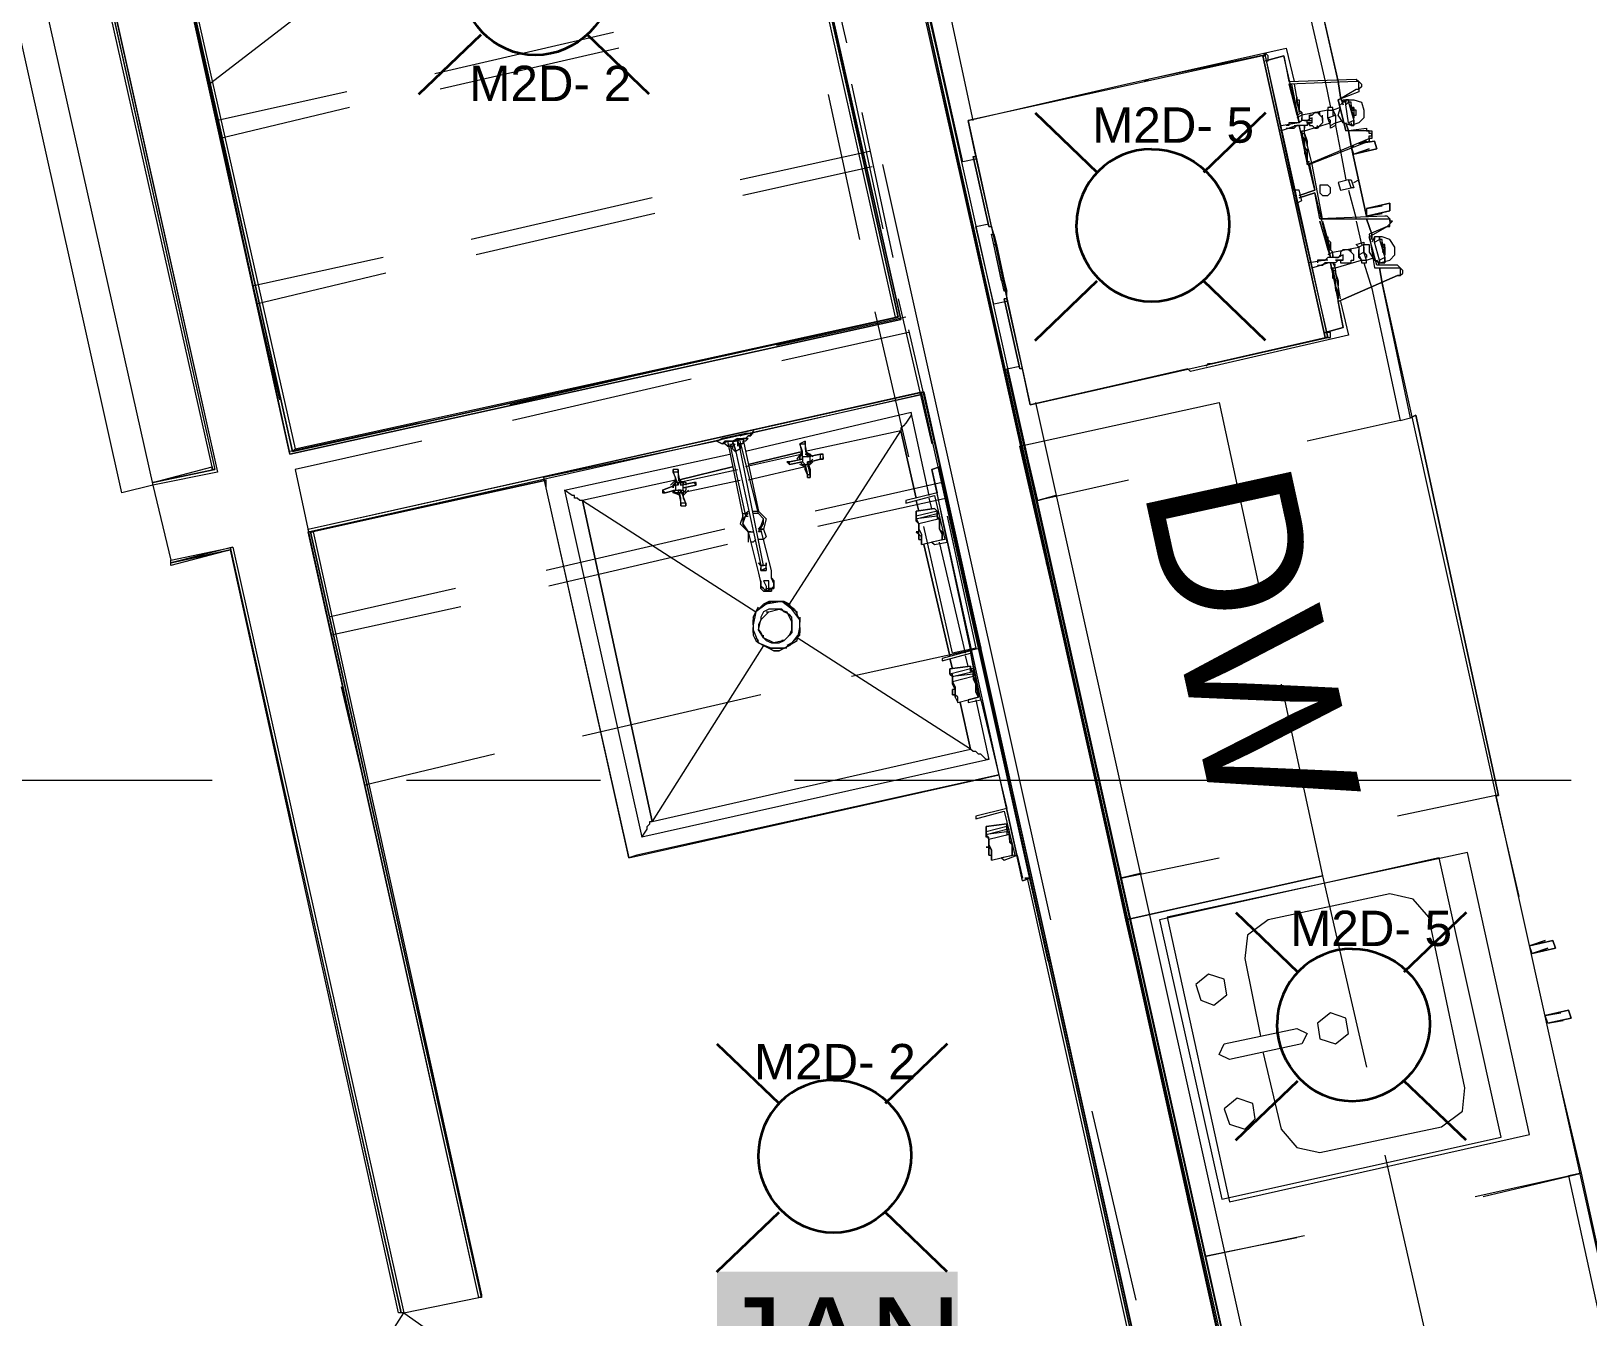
# Model space of a CAD drawing. Header units: millimetres. Extents: x 0.9 to 36.3, y 0.7 to 23.3.
# Drawn here: x 25.939 to 26.941, y 12.094 to 12.922 of the extents above; entities that cross this region are included whole.
import ezdxf

# ---------------------------------------------------------------- set-up
doc = ezdxf.new("R2010")
doc.units = ezdxf.units.MM
doc.layers.add('PDF_Geometry', color=7, linetype='Continuous', true_color=0x777777)
doc.layers.add('PDF_Solid Fills', color=7, linetype='Continuous', true_color=0xffffff)
doc.layers.add('PDF_Text', color=7, linetype='Continuous')
doc.styles.add('PDF Arial', font='arial.ttf')

msp = doc.modelspace()

# ---------------------------------------------------------------- linework, layer by layer
at = {"layer": 'PDF_Geometry', "lineweight": 18}
for points in [[(25.174, 13.4061), (25.1823, 13.3745), (25.469, 13.4378), (25.8606, 13.5244), (26.0589, 12.6378), (26.0173, 12.6295), (26.0289, 12.5812), (26.0689, 12.5895), (26.1789, 12.0962), (26.2273, 12.1062), (26.1173, 12.6012), (26.5139, 12.6895), (26.7322, 11.7045), (26.7856, 11.7162), (26.5606, 12.7245), (26.4023, 13.4345), (26.7639, 13.5145), (26.7489, 13.5844), (26.3873, 13.5028), (26.2039, 14.3344)], [(26.3823, 13.2545), (26.4989, 12.7361), (26.1056, 12.6495), (25.8989, 13.5844), (25.8506, 13.5728), (25.4823, 13.4911), (25.3373, 14.1411), (25.704, 14.2228), (25.684, 14.3128), (25.264, 14.2194), (25.284, 14.1294), (25.289, 14.1311), (25.434, 13.4811), (25.1706, 13.4228), (25.1723, 13.4178)]]:
    msp.add_lwpolyline(points, dxfattribs=at)
at = {"layer": 'PDF_Geometry', "lineweight": 9}
for points in [[(26.5473, 12.8395), (26.5389, 12.8378), (26.4056, 13.4328), (26.7656, 13.5128), (26.7639, 13.5128), (26.7639, 13.5145), (26.4039, 13.4345)], [(25.8973, 13.3611), (25.9223, 13.2528), (25.9423, 13.1611), (26.0589, 12.6378), (26.0173, 12.6295), (26.0173, 12.6312), (26.0556, 12.6412), (26.0556, 12.6395), (26.0573, 12.6395), (26.0173, 12.6312)], [(26.0323, 12.9845), (26.1056, 12.6495), (26.4989, 12.7361), (26.3823, 13.2545), (26.4973, 12.7378), (26.4956, 12.7378), (26.3806, 13.2528)], [(26.0339, 12.9861), (26.1089, 12.6528), (26.1073, 12.6512), (26.0323, 12.9861), (26.1073, 12.6512), (26.1089, 12.6528), (26.4956, 12.7378), (26.4973, 12.7378), (26.3823, 13.2545)], [(25.9406, 13.1611), (26.0573, 12.6395), (26.0556, 12.6395), (26.0556, 12.6412), (25.9406, 13.1528)], [(25.9423, 13.1528), (26.0573, 12.6395)], [(26.4089, 13.1595), (26.2706, 13.0528), (26.2689, 12.9745), (26.1939, 13.0728), (26.1923, 12.9945), (26.0539, 12.8878), (26.0673, 12.8245)], [(26.4423, 13.0078), (26.4639, 12.9145)], [(26.5456, 12.8645), (26.5306, 12.9345), (26.7589, 12.9845), (26.7806, 12.8895), (26.7822, 12.8795), (26.7839, 12.8745), (26.7822, 12.8795), (26.7806, 12.8895), (26.7606, 12.9778), (26.7522, 12.9761)], [(26.6939, 12.9628), (26.7522, 12.9761), (26.7722, 12.8895), (26.7756, 12.8728)], [(26.7789, 11.7395), (26.5156, 12.9311), (26.7806, 11.7412)], [(26.5156, 12.9311), (26.7789, 11.7429), (26.7789, 11.7412)], [(26.5389, 12.8378), (26.5173, 12.9311), (26.7822, 11.7429), (26.5673, 12.7045)], [(26.3139, 12.9211), (26.1989, 12.8945)], [(26.3173, 12.9111), (26.2023, 12.8845)], [(26.5589, 12.7911), (26.5573, 12.7961), (26.5473, 12.8411), (26.5423, 12.8645), (26.6439, 12.8878), (26.7472, 12.9111), (26.7522, 12.8895)], [(26.7339, 12.9028), (26.7356, 12.9028), (26.7356, 12.9045), (26.7356, 12.9061), (26.7339, 12.9078), (26.7322, 12.9061), (26.7306, 12.9061), (26.6589, 12.8911), (26.6556, 12.8895)], [(26.7339, 12.9061), (26.7322, 12.9061)], [(26.7522, 12.8195), (26.7339, 12.9061), (26.7339, 12.9078)], [(26.7506, 12.8878), (26.7556, 12.8628), (26.7456, 12.9061), (26.7339, 12.9028), (26.7456, 12.9061), (26.7489, 12.8895), (26.7922, 12.8911), (26.7939, 12.8895), (26.7956, 12.8878), (26.7956, 12.8861), (26.7939, 12.8845), (26.7939, 12.8828), (26.7806, 12.8778), (26.7856, 12.8578), (26.7989, 12.8595), (26.7989, 12.8578), (26.8006, 12.8578), (26.8022, 12.8578), (26.8022, 12.8561), (26.8022, 12.8545), (26.8022, 12.8528), (26.8006, 12.8528), (26.8006, 12.8511), (26.7622, 12.8361), (26.7656, 12.8195), (26.7556, 12.8161), (26.7656, 12.8195), (26.7556, 12.8611), (26.7606, 12.8361), (26.7606, 12.8378), (26.7606, 12.8361), (26.8006, 12.8528), (26.8006, 12.8545), (26.8022, 12.8545), (26.8022, 12.8561), (26.8006, 12.8561), (26.8006, 12.8578), (26.7989, 12.8578), (26.7856, 12.8578), (26.7806, 12.8778), (26.7922, 12.8845), (26.7939, 12.8845), (26.7939, 12.8861), (26.7939, 12.8878), (26.7939, 12.8895), (26.7922, 12.8895), (26.7489, 12.8878), (26.7539, 12.8678), (26.7572, 12.8695), (26.7572, 12.8678), (26.7539, 12.8661)], [(26.7339, 12.9028), (26.7339, 12.9028)], [(26.1423, 12.8828), (26.0589, 12.8645)], [(26.4673, 12.8878), (26.4873, 12.7945)], [(26.5556, 12.7961), (26.5456, 12.8411), (26.5473, 12.8411), (26.5423, 12.8645), (26.6439, 12.8878)], [(26.6439, 12.8878), (26.6439, 12.8878)], [(26.7522, 12.8878), (26.7556, 12.8695), (26.7556, 12.8711), (26.7539, 12.8761), (26.7539, 12.8778), (26.7539, 12.8795), (26.7539, 12.8778), (26.7556, 12.8778), (26.7556, 12.8761), (26.7556, 12.8711), (26.7572, 12.8695), (26.7572, 12.8678)], [(26.1439, 12.8728), (26.0606, 12.8528)], [(26.4523, 12.8811), (26.4723, 12.7878)], [(26.7539, 12.8795), (26.7539, 12.8795)], [(26.7539, 12.8795), (26.7539, 12.8795)], [(26.7772, 12.8711), (26.7772, 12.8728), (26.7739, 12.8728), (26.7739, 12.8711), (26.7572, 12.8678), (26.7572, 12.8645), (26.7572, 12.8661)], [(26.7822, 12.8745), (26.7856, 12.8778), (26.7906, 12.8778), (26.7956, 12.8761), (26.7972, 12.8711), (26.7972, 12.8661), (26.7939, 12.8628), (26.7889, 12.8611), (26.7839, 12.8628), (26.7806, 12.8678), (26.7822, 12.8728), (26.7772, 12.8711), (26.7772, 12.8695), (26.7772, 12.8678), (26.7789, 12.8678), (26.7789, 12.8661), (26.7789, 12.8645)], [(26.7889, 12.8628), (26.7889, 12.8611), (26.7872, 12.8628), (26.7856, 12.8745), (26.7856, 12.8761), (26.7839, 12.8761), (26.7839, 12.8778), (26.7856, 12.8778), (26.7856, 12.8761)], [(26.7872, 12.8778), (26.7856, 12.8778)], [(26.7856, 12.8745), (26.7872, 12.8761)], [(26.7906, 12.8728), (26.7889, 12.8711), (26.7906, 12.8711), (26.7906, 12.8728), (26.7889, 12.8728), (26.7889, 12.8745), (26.7889, 12.8761), (26.7872, 12.8761), (26.7872, 12.8778), (26.7872, 12.8761), (26.7906, 12.8645), (26.7906, 12.8628), (26.7906, 12.8611), (26.7906, 12.8628), (26.7906, 12.8645), (26.7906, 12.8661), (26.7906, 12.8678), (26.7906, 12.8695)], [(26.7906, 12.8678), (26.7922, 12.8678), (26.7922, 12.8695), (26.7922, 12.8711), (26.7906, 12.8711), (26.7906, 12.8728), (26.7889, 12.8728)], [(26.4739, 12.8695), (26.4939, 12.7761)], [(26.7472, 12.8595), (26.7489, 12.8595), (26.7506, 12.8595), (26.7522, 12.8595), (26.7506, 12.8595), (26.7522, 12.8595), (26.7539, 12.8611), (26.7439, 12.8578), (26.7439, 12.8611), (26.7539, 12.8628)], [(26.7506, 12.8628), (26.7489, 12.8628), (26.7489, 12.8611), (26.7472, 12.8611)], [(26.7639, 12.8628), (26.7639, 12.8661), (26.7606, 12.8645), (26.7589, 12.8645), (26.7572, 12.8645), (26.7556, 12.8628), (26.7539, 12.8628), (26.7522, 12.8628), (26.7539, 12.8628), (26.7522, 12.8628), (26.7506, 12.8628), (26.7522, 12.8628)], [(26.7606, 12.8611), (26.7622, 12.8628), (26.7639, 12.8628), (26.7622, 12.8628), (26.7606, 12.8628), (26.7606, 12.8611), (26.7589, 12.8611), (26.7572, 12.8611), (26.7556, 12.8611), (26.7539, 12.8611)], [(26.7556, 12.8711), (26.7556, 12.8711)], [(26.7572, 12.8578), (26.7589, 12.8578), (26.7756, 12.8628), (26.7756, 12.8645), (26.7739, 12.8661), (26.7739, 12.8678), (26.7739, 12.8695)], [(26.7606, 12.8628), (26.7606, 12.8645), (26.7589, 12.8645), (26.7622, 12.8645), (26.7639, 12.8645)], [(26.7606, 12.8628), (26.7606, 12.8628)], [(26.7622, 12.8645), (26.7622, 12.8661), (26.7622, 12.8678), (26.7639, 12.8678), (26.7656, 12.8695), (26.7672, 12.8695), (26.7689, 12.8678), (26.7706, 12.8661), (26.7706, 12.8645), (26.7706, 12.8628), (26.7689, 12.8611), (26.7672, 12.8595), (26.7672, 12.8611)], [(26.7689, 12.8678), (26.7689, 12.8695), (26.7672, 12.8695), (26.7656, 12.8695), (26.7639, 12.8678), (26.7622, 12.8678), (26.7622, 12.8661)], [(26.7622, 12.8628), (26.7622, 12.8611), (26.7639, 12.8611), (26.7656, 12.8595), (26.7672, 12.8595)], [(26.7706, 12.8645), (26.7706, 12.8661), (26.7706, 12.8678)], [(26.7739, 12.8661), (26.7789, 12.8678)], [(26.7756, 12.8611), (26.7789, 12.8628), (26.7839, 12.8645)], [(26.7989, 12.8078), (26.8089, 12.8095), (26.7989, 12.8078), (26.8139, 12.8111), (26.8139, 12.8061), (26.7989, 12.8028), (26.8089, 12.8045), (26.7989, 12.8028), (26.8139, 12.8061), (26.8139, 12.8111), (26.7989, 12.8078), (26.7989, 12.8028), (26.7889, 12.8478), (26.7872, 12.8578), (26.7856, 12.8628), (26.7872, 12.8578), (26.7889, 12.8478), (26.7989, 12.8028)], [(26.7906, 12.8645), (26.7872, 12.8628)], [(26.7889, 12.8711), (26.7906, 12.8711)], [(26.7906, 12.8678), (26.7906, 12.8678)], [(26.7439, 12.8578), (26.7439, 12.8611)], [(26.7522, 12.8595), (26.7539, 12.8611), (26.7522, 12.8595)], [(26.7522, 12.8611), (26.7539, 12.8611), (26.7556, 12.8611)], [(26.7606, 12.8395), (26.7606, 12.8411), (26.7606, 12.8428), (26.7606, 12.8445), (26.7589, 12.8478), (26.7589, 12.8495), (26.7589, 12.8511), (26.7589, 12.8528), (26.7572, 12.8545), (26.7572, 12.8561), (26.7589, 12.8561), (26.7589, 12.8578), (26.7589, 12.8611), (26.7589, 12.8595)], [(26.7606, 12.8461), (26.7606, 12.8378), (26.7606, 12.8395), (26.7606, 12.8411), (26.7606, 12.8428), (26.7606, 12.8445), (26.7589, 12.8478), (26.7589, 12.8495), (26.7589, 12.8511), (26.7589, 12.8528), (26.7572, 12.8545), (26.7572, 12.8561), (26.7589, 12.8495)], [(26.7706, 12.8011), (26.7639, 12.8361), (26.7589, 12.8561)], [(26.7639, 12.8611), (26.7639, 12.8611)], [(26.7789, 12.8611), (26.7822, 12.8445), (26.7856, 12.8261)], [(26.7889, 12.8611), (26.7906, 12.8611)], [(26.4789, 12.8445), (26.3956, 12.8261)], [(26.7589, 12.8478), (26.7589, 12.8461)], [(26.7589, 12.8445), (26.7589, 12.8428)], [(26.7606, 12.8478), (26.7606, 12.8478)], [(26.7606, 12.8478), (26.7606, 12.8478)], [(26.7906, 12.8428), (26.8006, 12.8461), (26.7906, 12.8428), (26.8056, 12.8461), (26.8039, 12.8511), (26.7939, 12.8495), (26.8039, 12.8511), (26.8056, 12.8461), (26.7906, 12.8428), (26.7889, 12.8478), (26.7906, 12.8478), (26.7889, 12.8478), (26.7906, 12.8478), (26.7889, 12.8478)], [(26.4806, 12.8345), (26.3973, 12.8161)], [(26.5956, 12.3495), (26.4873, 12.8361)], [(26.5456, 12.8411), (26.5556, 12.7961), (26.5573, 12.7961), (26.5673, 12.7495)], [(26.7606, 12.8378), (26.7606, 12.8378)], [(26.7872, 12.8261), (26.7889, 12.8261), (26.7906, 12.8211), (26.7889, 12.8211)], [(26.7906, 12.8245), (26.7939, 12.8261)], [(26.3389, 12.8145), (26.2223, 12.7878)], [(26.7689, 12.8011), (26.7656, 12.8178), (26.7556, 12.8145), (26.7656, 12.8178), (26.7756, 12.7761), (26.7689, 12.7995), (26.7739, 12.7811), (26.7756, 12.7811), (26.7772, 12.7795), (26.7739, 12.7778)], [(26.7872, 12.8195), (26.7922, 12.8011)], [(26.3406, 12.8045), (26.2256, 12.7778)], [(26.7539, 12.8111), (26.7739, 12.7245), (26.7722, 12.7245)], [(26.5673, 12.7478), (26.5589, 12.7461), (26.5473, 12.7961), (26.5556, 12.7978)], [(26.5589, 12.7461), (26.5473, 12.7961)], [(26.7706, 12.7995), (26.7756, 12.7811), (26.7739, 12.7861), (26.7739, 12.7878), (26.7739, 12.7895), (26.7739, 12.7878), (26.7756, 12.7861), (26.7756, 12.7811), (26.7772, 12.7795)], [(26.7922, 12.7995), (26.7956, 12.7845)], [(26.5656, 12.7545), (26.5573, 12.7911)], [(26.5656, 12.7611), (26.5639, 12.7611), (26.5589, 12.7845), (26.5606, 12.7845)], [(26.7739, 12.7895), (26.7739, 12.7895)], [(26.7739, 12.7895), (26.7739, 12.7895)], [(26.7772, 12.7778), (26.7772, 12.7761), (26.7772, 12.7795), (26.7939, 12.7828), (26.7939, 12.7778), (26.7956, 12.7745), (26.7956, 12.7728), (26.7989, 12.7728), (26.7989, 12.7745), (26.7972, 12.7795), (26.7972, 12.7845), (26.8006, 12.7845), (26.8006, 12.7795), (26.8039, 12.7745), (26.8072, 12.7728), (26.8139, 12.7745), (26.8172, 12.7778), (26.8172, 12.7828), (26.8139, 12.7878), (26.8089, 12.7895), (26.8039, 12.7895), (26.8022, 12.7861)], [(26.7972, 12.7828), (26.7972, 12.7811), (26.7972, 12.7795), (26.7989, 12.7778), (26.7989, 12.7761)], [(26.8072, 12.7895), (26.8039, 12.7895)], [(26.8106, 12.7761), (26.8072, 12.7745), (26.8039, 12.7861), (26.8039, 12.7878), (26.8039, 12.7895), (26.8039, 12.7878)], [(26.8039, 12.7861), (26.8072, 12.7878)], [(26.8089, 12.7828), (26.8106, 12.7845), (26.8089, 12.7845), (26.8089, 12.7861), (26.8089, 12.7878), (26.8072, 12.7878), (26.8072, 12.7895), (26.8072, 12.7878), (26.8106, 12.7761), (26.8106, 12.7745), (26.8106, 12.7728), (26.8106, 12.7745), (26.8106, 12.7761), (26.8106, 12.7778), (26.8106, 12.7795), (26.8089, 12.7795)], [(26.8089, 12.7845), (26.8089, 12.7845)], [(26.8106, 12.7795), (26.8106, 12.7811), (26.8106, 12.7828), (26.8106, 12.7845), (26.8089, 12.7845)], [(26.8089, 12.7828), (26.8089, 12.7828)], [(26.0773, 12.7778), (26.0989, 12.6845)], [(26.1656, 12.7761), (26.0823, 12.7578)], [(26.7972, 12.7728), (26.8022, 12.7561), (26.8206, 12.6712), (26.7606, 12.6578)], [(26.7839, 12.7745), (26.7839, 12.7778), (26.7806, 12.7761), (26.7789, 12.7761), (26.7772, 12.7761), (26.7739, 12.7761), (26.7722, 12.7745), (26.7622, 12.7728)], [(26.7639, 12.7695), (26.7739, 12.7728), (26.7722, 12.7728), (26.7739, 12.7728), (26.7722, 12.7728), (26.7706, 12.7711), (26.7722, 12.7728)], [(26.7739, 12.7745), (26.7722, 12.7745), (26.7706, 12.7745), (26.7722, 12.7745), (26.7706, 12.7745), (26.7689, 12.7745), (26.7672, 12.7745), (26.7672, 12.7728)], [(26.7789, 12.7745), (26.7822, 12.7745), (26.7839, 12.7745), (26.7806, 12.7745), (26.7789, 12.7728), (26.7772, 12.7728), (26.7756, 12.7728), (26.7739, 12.7728)], [(26.7756, 12.7695), (26.7789, 12.7695), (26.7956, 12.7745), (26.7939, 12.7761), (26.7939, 12.7778), (26.7939, 12.7795), (26.7939, 12.7811)], [(26.7756, 12.7811), (26.7756, 12.7811)], [(26.7806, 12.7495), (26.7806, 12.7511), (26.7806, 12.7528), (26.7806, 12.7545), (26.7789, 12.7578), (26.7789, 12.7595), (26.7789, 12.7611), (26.7772, 12.7628), (26.7772, 12.7661), (26.7772, 12.7678), (26.7789, 12.7678), (26.7789, 12.7695), (26.7772, 12.7728), (26.7789, 12.7711)], [(26.7906, 12.7761), (26.7906, 12.7778), (26.7889, 12.7795), (26.7872, 12.7811), (26.7856, 12.7811), (26.7839, 12.7811), (26.7822, 12.7795), (26.7822, 12.7778), (26.7806, 12.7761), (26.7789, 12.7761)], [(26.7806, 12.7761), (26.7789, 12.7761), (26.7806, 12.7761)], [(26.7806, 12.7745), (26.7789, 12.7745), (26.7806, 12.7745)], [(26.7822, 12.7745), (26.7822, 12.7728), (26.7839, 12.7728), (26.7856, 12.7728), (26.7872, 12.7728), (26.7889, 12.7728), (26.7889, 12.7745), (26.7906, 12.7745), (26.7906, 12.7761), (26.7906, 12.7778), (26.7889, 12.7795), (26.7889, 12.7811), (26.7872, 12.7811), (26.7856, 12.7811), (26.7839, 12.7811), (26.7822, 12.7795), (26.7822, 12.7778), (26.7806, 12.7761)], [(26.7822, 12.7728), (26.7839, 12.7728)], [(26.7872, 12.7728), (26.7872, 12.7728)], [(26.7939, 12.7778), (26.7972, 12.7795)], [(26.7956, 12.7745), (26.7989, 12.7745), (26.8039, 12.7761)], [(26.8072, 12.7745), (26.8072, 12.7728), (26.8072, 12.7745)], [(26.8072, 12.7728), (26.8106, 12.7728)], [(26.8106, 12.7811), (26.8089, 12.7811)], [(26.1673, 12.7661), (26.0839, 12.7461)], [(26.7672, 12.7711), (26.7689, 12.7711), (26.7706, 12.7711)], [(26.7789, 12.7595), (26.7789, 12.7578), (26.7806, 12.7511), (26.7806, 12.7528), (26.7806, 12.7545), (26.7789, 12.7578), (26.7789, 12.7595), (26.7789, 12.7611), (26.7772, 12.7628), (26.7772, 12.7661), (26.7772, 12.7678), (26.7789, 12.7611)], [(26.7822, 12.7495), (26.7789, 12.7678)], [(26.7789, 12.7661), (26.7789, 12.7661)], [(26.8206, 12.6712), (26.8272, 12.6728), (26.8089, 12.7595), (26.8072, 12.7695), (26.8089, 12.7595), (27.0222, 11.7979)], [(26.5673, 12.7511), (26.5673, 12.7545)], [(26.7789, 12.7561), (26.7789, 12.7545)], [(26.7806, 12.7578), (26.7806, 12.7578)], [(26.7806, 12.7578), (26.7806, 12.7578)], [(26.4973, 12.7495), (26.5189, 12.6562)], [(26.6839, 12.7045), (26.5823, 12.6812), (26.5773, 12.7045), (26.5673, 12.7495), (26.5656, 12.7495), (26.5756, 12.7045), (26.5656, 12.7495)], [(26.7822, 12.7478), (26.7872, 12.7261), (26.6856, 12.7028), (26.6839, 12.7045), (26.5823, 12.6812), (26.5773, 12.7045), (26.5756, 12.7045)], [(26.1073, 12.6512), (26.4973, 12.7378), (26.1073, 12.6512)], [(26.5023, 12.7378), (26.4189, 12.7195)], [(26.4823, 12.7411), (26.5039, 12.6478)], [(26.5039, 12.7278), (26.4223, 12.7095)], [(26.5039, 12.7295), (26.5256, 12.6362)], [(26.6956, 12.7061), (26.6972, 12.7078), (26.6989, 12.7078), (26.7722, 12.7245), (26.7739, 12.7245), (26.7756, 12.7245), (26.7756, 12.7261), (26.7756, 12.7278), (26.7739, 12.7278), (26.7722, 12.7278), (26.7739, 12.7278)], [(26.7739, 12.7245), (26.7739, 12.7245)], [(26.3623, 12.7078), (26.2473, 12.6812)], [(26.6456, 12.6328), (26.5873, 12.6195), (26.5673, 12.7045), (26.5756, 12.7061)], [(26.3639, 12.6978), (26.2489, 12.6712)], [(26.1173, 12.6012), (26.5123, 12.6895), (26.5123, 12.6878)], [(26.3806, 12.6578), (26.2689, 12.6345), (26.3239, 12.3895), (26.5623, 12.4428), (26.3289, 12.3912), (26.3239, 12.3895), (26.3223, 12.3962), (26.2706, 12.6278), (26.2706, 12.6328), (26.1189, 12.5995), (26.1206, 12.5995), (26.2289, 12.1078), (26.2289, 12.1062), (26.2273, 12.1062), (26.1173, 12.5995), (26.5123, 12.6878), (26.3956, 12.6612), (26.3989, 12.6628), (26.4039, 12.6628), (26.3989, 12.6628), (26.3923, 12.6612), (26.3839, 12.6595), (26.3806, 12.6578), (26.3839, 12.6595), (26.3923, 12.6612), (26.3856, 12.6595), (26.3806, 12.6578), (26.3839, 12.6562)], [(26.3356, 11.6262), (26.3089, 11.7412), (26.3339, 11.6262), (26.7306, 11.7145), (26.5956, 12.3228), (26.5139, 12.6878)], [(26.5956, 12.3228), (26.5939, 12.3228), (26.5123, 12.6895)], [(26.6039, 12.5312), (26.5756, 12.6545), (26.7039, 12.6828), (26.7306, 12.5595)], [(26.5856, 12.6828), (26.7939, 11.7462)], [(26.5173, 12.6228), (26.5056, 12.6762), (26.3989, 12.6512)], [(26.5056, 12.6762), (26.5056, 12.6745), (26.5023, 12.6695), (26.5006, 12.6678), (26.4989, 12.6662), (26.4989, 12.6645), (26.4373, 12.6512), (26.4406, 12.6495), (26.4423, 12.6478)], [(26.1889, 12.6695), (26.1056, 12.6512)], [(26.3539, 12.6328), (26.2939, 12.6195), (26.4056, 12.5478), (26.4073, 12.5495), (26.4106, 12.5528), (26.4139, 12.5545), (26.4173, 12.5545), (26.4206, 12.5545), (26.4239, 12.5545), (26.4273, 12.5528), (26.4989, 12.6645)], [(26.3889, 12.6578), (26.3906, 12.6578), (26.3923, 12.6578), (26.3939, 12.6595), (26.3956, 12.6595), (26.3973, 12.6595), (26.4006, 12.6595), (26.3973, 12.6595), (26.3923, 12.6578), (26.3873, 12.6578), (26.3839, 12.6562), (26.3873, 12.6578), (26.3889, 12.6578), (26.3856, 12.6578), (26.3839, 12.6562), (26.3856, 12.6578), (26.3923, 12.6578), (26.3989, 12.6595), (26.4006, 12.6612), (26.3989, 12.6595), (26.3973, 12.6595), (26.4073, 12.6128), (26.4123, 12.6078), (26.4106, 12.6012), (26.4123, 12.5962), (26.4106, 12.5945), (26.4089, 12.5945), (26.4073, 12.5945)], [(26.4039, 12.6645), (26.4023, 12.6612), (26.4006, 12.6612), (26.4023, 12.6612), (26.4023, 12.6628)], [(26.5473, 12.4912), (26.5556, 12.4528), (26.5539, 12.4528), (26.5506, 12.4562), (26.5489, 12.4562), (26.5473, 12.4578), (26.5456, 12.4578), (26.5439, 12.4595), (26.5373, 12.4895), (26.5439, 12.4595), (26.4323, 12.5312), (26.4339, 12.5328), (26.4339, 12.5362), (26.4339, 12.5395), (26.4339, 12.5428), (26.4323, 12.5462), (26.4323, 12.5478), (26.4289, 12.5495), (26.4273, 12.5528), (26.4989, 12.6645), (26.4373, 12.6512)], [(26.1906, 12.6578), (26.1089, 12.6395), (26.1289, 12.5462)], [(26.3873, 12.6545), (26.3856, 12.6562), (26.3839, 12.6562), (26.3806, 12.6578), (26.3789, 12.6578)], [(26.3873, 12.6578), (26.3973, 12.6095), (26.3956, 12.6045), (26.4006, 12.5995), (26.4006, 12.5928)], [(26.3906, 12.6562), (26.3889, 12.6545), (26.3873, 12.6545), (26.3906, 12.6545), (26.3923, 12.6562)], [(26.3889, 12.6578), (26.3889, 12.6578)], [(26.3889, 12.6562), (26.3989, 12.6095), (26.4006, 12.6095)], [(26.3923, 12.6512), (26.3923, 12.6528), (26.3906, 12.6578), (26.3923, 12.6528), (26.4089, 12.5778), (26.4106, 12.5778), (26.3956, 12.6528), (26.3923, 12.6512), (26.3956, 12.6528), (26.3939, 12.6595), (26.3939, 12.6545)], [(26.3906, 12.6578), (26.3939, 12.6595), (26.3906, 12.6578)], [(26.3939, 12.6595), (26.3939, 12.6578), (26.3923, 12.6578), (26.3906, 12.6578)], [(26.4006, 12.6595), (26.3989, 12.6578), (26.3973, 12.6578), (26.3973, 12.6562), (26.3939, 12.6562)], [(26.3956, 12.6595), (26.3956, 12.6595)], [(26.4073, 12.6012), (26.4089, 12.6012), (26.4106, 12.6012), (26.4089, 12.6012), (26.4073, 12.6012), (26.4089, 12.6028), (26.4106, 12.6078), (26.4073, 12.6112), (26.3956, 12.6578)], [(26.4323, 12.6462), (26.4356, 12.6512), (26.4006, 12.6428), (26.4356, 12.6512)], [(26.4373, 12.6578), (26.4339, 12.6562), (26.4356, 12.6478), (26.4356, 12.6462), (26.4273, 12.6445), (26.4256, 12.6445), (26.4273, 12.6445), (26.4356, 12.6462), (26.4356, 12.6478), (26.4356, 12.6512), (26.4339, 12.6562), (26.4373, 12.6562)], [(26.2823, 12.6262), (26.3889, 12.6495)], [(26.3556, 12.6328), (26.3906, 12.6412), (26.3556, 12.6328), (26.3606, 12.6312), (26.3606, 12.6295)], [(26.4356, 12.6495), (26.3989, 12.6412)], [(26.4356, 12.6428), (26.4373, 12.6428), (26.4373, 12.6412), (26.4006, 12.6328)], [(26.4256, 12.6445), (26.4273, 12.6428), (26.4356, 12.6445), (26.4273, 12.6428), (26.4273, 12.6445)], [(26.4339, 12.6445), (26.4356, 12.6428), (26.4373, 12.6428), (26.4373, 12.6412), (26.4339, 12.6428)], [(26.4389, 12.6478), (26.4373, 12.6478)], [(26.4373, 12.6428), (26.4373, 12.6428)], [(26.4389, 12.6428), (26.4406, 12.6428), (26.4406, 12.6445), (26.4423, 12.6462)], [(26.4423, 12.6445), (26.4389, 12.6412)], [(26.4473, 12.6462), (26.4473, 12.6495)], [(26.4489, 12.6478), (26.4489, 12.6495)], [(26.0173, 12.6312), (26.0573, 12.6395), (26.0173, 12.6312)], [(26.0173, 12.6312), (26.0173, 12.6312)], [(26.3506, 12.6295), (26.3539, 12.6328), (26.2939, 12.6195), (26.3389, 12.4128), (26.2939, 12.6195), (26.4056, 12.5478), (26.4039, 12.5445), (26.4039, 12.5412), (26.4039, 12.5395), (26.4039, 12.5362), (26.4039, 12.5328), (26.4056, 12.5295), (26.4073, 12.5278), (26.4106, 12.5262), (26.3389, 12.4128)], [(26.3556, 12.6395), (26.3523, 12.6395)], [(26.3573, 12.6295), (26.3573, 12.6312), (26.3556, 12.6312), (26.3556, 12.6295), (26.3539, 12.6295), (26.3539, 12.6345), (26.3523, 12.6378), (26.3523, 12.6395), (26.3523, 12.6378), (26.3556, 12.6295)], [(26.3523, 12.6278), (26.3523, 12.6295), (26.3539, 12.6312), (26.3556, 12.6312), (26.3939, 12.6395)], [(26.3556, 12.6378), (26.3523, 12.6378)], [(26.3573, 12.6228), (26.3523, 12.6245), (26.3523, 12.6262), (26.3539, 12.6245), (26.3556, 12.6245), (26.3573, 12.6245), (26.3956, 12.6328)], [(26.3523, 12.6295), (26.3539, 12.6312)], [(26.3656, 12.6312), (26.3673, 12.6295), (26.3673, 12.6312)], [(26.4406, 12.6362), (26.4389, 12.6362)], [(26.4389, 12.6345), (26.4406, 12.6345)], [(26.5256, 12.6312), (26.4439, 12.6128)], [(26.5773, 12.3745), (26.5189, 12.6395), (26.5223, 12.6245), (26.5023, 12.6195), (26.5023, 12.6178), (26.5206, 12.6228), (26.5273, 12.5945), (26.5189, 12.5928), (26.5206, 12.5912), (26.5289, 12.5928), (26.5439, 12.5228), (26.5256, 12.5178), (26.5256, 12.5162), (26.5439, 12.5212), (26.5489, 12.4928), (26.5423, 12.4912), (26.5423, 12.4895), (26.5506, 12.4912), (26.5673, 12.4212), (26.5473, 12.4162), (26.5473, 12.4145), (26.5656, 12.4195), (26.5723, 12.3912), (26.5639, 12.3895), (26.5656, 12.3878), (26.5739, 12.3912), (26.5773, 12.3762)], [(26.2939, 12.6195), (26.2923, 12.6195), (26.2906, 12.6212), (26.2889, 12.6212), (26.2889, 12.6228), (26.2873, 12.6228), (26.2823, 12.6262), (26.3323, 12.4028)], [(26.3473, 12.6245), (26.3539, 12.6262), (26.3473, 12.6245), (26.3456, 12.6245), (26.3473, 12.6245), (26.3456, 12.6262), (26.3539, 12.6295), (26.3456, 12.6262), (26.3456, 12.6245)], [(26.3606, 12.6278), (26.3606, 12.6262), (26.3589, 12.6245), (26.3573, 12.6245), (26.3556, 12.6245), (26.3539, 12.6245), (26.3523, 12.6262), (26.3539, 12.6245), (26.3556, 12.6245), (26.3573, 12.6245), (26.3589, 12.6245), (26.3606, 12.6262)], [(26.3539, 12.6295), (26.3539, 12.6295)], [(26.3539, 12.6295), (26.3539, 12.6295)], [(26.3556, 12.6245), (26.3539, 12.6245)], [(26.3556, 12.6262), (26.3556, 12.6262)], [(26.3573, 12.6262), (26.3556, 12.6262), (26.3589, 12.6262)], [(26.3573, 12.6295), (26.3573, 12.6295)], [(26.3589, 12.6278), (26.3673, 12.6295), (26.3589, 12.6278)], [(26.3589, 12.6262), (26.3589, 12.6262)], [(26.3623, 12.6262), (26.3589, 12.6228)], [(26.5289, 12.6212), (26.4456, 12.6028)], [(26.5189, 12.6145), (26.5173, 12.6212)], [(26.5989, 12.6228), (26.5873, 12.6195), (26.5989, 12.6228)], [(26.3606, 12.6178), (26.3573, 12.6178)], [(26.3573, 12.6162), (26.3606, 12.6162)], [(26.3973, 12.6095), (26.3973, 12.6112), (26.3989, 12.6112), (26.4006, 12.6112), (26.3973, 12.6078), (26.3973, 12.6045), (26.4006, 12.5995), (26.4039, 12.5995)], [(26.4023, 12.5995), (26.4006, 12.5995), (26.3973, 12.6045), (26.3989, 12.6095), (26.4006, 12.6112)], [(26.3989, 12.6112), (26.4006, 12.6128)], [(26.4039, 12.6128), (26.4056, 12.6128), (26.4073, 12.6128)], [(26.4089, 12.5995), (26.4073, 12.5995), (26.4106, 12.6045), (26.4106, 12.6078), (26.4073, 12.6112), (26.4039, 12.6112)], [(26.5223, 12.6128), (26.5089, 12.6095)], [(26.5223, 12.6095), (26.5089, 12.6078), (26.5223, 12.6112), (26.5239, 12.6112)], [(26.5223, 12.6128), (26.5223, 12.6128)], [(26.5223, 12.6128), (26.5223, 12.6112), (26.5223, 12.6128)], [(26.3856, 12.6012), (26.2706, 12.5745)], [(26.4006, 12.5995), (26.4073, 12.5728), (26.4089, 12.5662), (26.4089, 12.5645), (26.4106, 12.5628), (26.4123, 12.5612), (26.4139, 12.5612), (26.4139, 12.5628), (26.4156, 12.5628), (26.4173, 12.5645), (26.4173, 12.5662), (26.4156, 12.5695), (26.4156, 12.5745), (26.4089, 12.6012)], [(26.5239, 12.6078), (26.5106, 12.6045)], [(26.5289, 12.6095), (26.5473, 12.5245), (26.5323, 12.5212), (26.5139, 12.6028)], [(26.3873, 12.5912), (26.2723, 12.5645)], [(26.4006, 12.5995), (26.4006, 12.5995)], [(26.4023, 12.5978), (26.4023, 12.5978)], [(26.4056, 12.5945), (26.4039, 12.5928), (26.4023, 12.5928)], [(26.4106, 12.5945), (26.4123, 12.5962)], [(26.5106, 12.5995), (26.5089, 12.5995)], [(26.5106, 12.5945), (26.5123, 12.5945)], [(26.5123, 12.5912), (26.5256, 12.5945)], [(26.5406, 12.5212), (26.5239, 12.5928)], [(26.5256, 12.5995), (26.5256, 12.5995)], [(26.5256, 12.5995), (26.5256, 12.5978), (26.5256, 12.5995)], [(26.5256, 12.5978), (26.5256, 12.5978)], [(26.0673, 12.5878), (26.0289, 12.5795)], [(26.0689, 12.5895), (26.1789, 12.0962), (26.1773, 12.0962), (26.0673, 12.5895)], [(26.0689, 12.5895), (26.0689, 12.5895)], [(26.5356, 12.5895), (26.5506, 12.5245), (26.4673, 12.5062)], [(26.4123, 12.5762), (26.4123, 12.5745), (26.4106, 12.5745), (26.4089, 12.5745), (26.4089, 12.5762), (26.4089, 12.5745), (26.4123, 12.5745)], [(26.4089, 12.5745), (26.4089, 12.5745)], [(26.4089, 12.5745), (26.4089, 12.5745)], [(26.4123, 12.5762), (26.4123, 12.5762)], [(26.2123, 12.5628), (26.1306, 12.5445)], [(26.4123, 12.5645), (26.4123, 12.5628), (26.4123, 12.5612), (26.4156, 12.5628), (26.4139, 12.5628), (26.4139, 12.5645), (26.4139, 12.5678), (26.4123, 12.5678), (26.4106, 12.5678), (26.4123, 12.5645), (26.4123, 12.5628), (26.4123, 12.5612), (26.4123, 12.5628), (26.4139, 12.5628), (26.4156, 12.5628), (26.4139, 12.5628), (26.4139, 12.5645)], [(26.2156, 12.5512), (26.1323, 12.5328)], [(26.4039, 12.5445), (26.4073, 12.5512)], [(26.4089, 12.5512), (26.4106, 12.5528)], [(26.4123, 12.5528), (26.4156, 12.5545), (26.4223, 12.5545)], [(26.4239, 12.5545), (26.4306, 12.5495), (26.4323, 12.5462)], [(26.4039, 12.5395), (26.4039, 12.5428)], [(26.4123, 12.5478), (26.4139, 12.5478)], [(26.4189, 12.5495), (26.4206, 12.5495)], [(26.4239, 12.5478), (26.4256, 12.5478)], [(26.4289, 12.5428), (26.4289, 12.5412), (26.4289, 12.5395)], [(26.4339, 12.5445), (26.4339, 12.5428), (26.4339, 12.5412)], [(26.4039, 12.5345), (26.4039, 12.5362), (26.4039, 12.5378)], [(26.4073, 12.5295), (26.4056, 12.5312)], [(26.4106, 12.5312), (26.4106, 12.5328)], [(26.4339, 12.5378), (26.4339, 12.5345), (26.4289, 12.5278), (26.4256, 12.5262)], [(26.4289, 12.5345), (26.4273, 12.5328)], [(26.4256, 12.5245), (26.4223, 12.5245), (26.4139, 12.5245), (26.4073, 12.5278)], [(26.4189, 12.5278), (26.4173, 12.5278)], [(26.4239, 12.5295), (26.4223, 12.5295)], [(26.5456, 12.5112), (26.5439, 12.5112), (26.5306, 12.5078)], [(26.5423, 12.5128), (26.5406, 12.5195)], [(26.5456, 12.5078), (26.5323, 12.5062), (26.5456, 12.5095)], [(26.5456, 12.5062), (26.5323, 12.5028)], [(26.5456, 12.5095), (26.5456, 12.5095)], [(26.7439, 12.5012), (26.7706, 12.3778), (26.6439, 12.3495), (26.6173, 12.4728)], [(26.2373, 12.4562), (26.1539, 12.4362), (26.1389, 12.4995)], [(26.4089, 12.4945), (26.2939, 12.4678)], [(26.5339, 12.4978), (26.5323, 12.4978)], [(26.5339, 12.4928), (26.5339, 12.4928)], [(26.5356, 12.4895), (26.5489, 12.4928)], [(26.5489, 12.4978), (26.5473, 12.4978)], [(26.5473, 12.4978), (26.5473, 12.4962), (26.5473, 12.4978)], [(26.5473, 12.4962), (26.5489, 12.4962)], [(26.5556, 12.4528), (26.3323, 12.4028), (26.3356, 12.4078), (26.3356, 12.4095), (26.3373, 12.4112), (26.3373, 12.4128), (26.3389, 12.4128), (26.5439, 12.4595)], [(25.5556, 12.4395), (26.0556, 12.4395)], [(26.1806, 12.4395), (26.3056, 12.4395)], [(26.4306, 12.4395), (26.9306, 12.4395)], [(26.8972, 12.3645), (26.8822, 12.4295), (26.8189, 12.4162)], [(26.5673, 12.4095), (26.5539, 12.4062)], [(26.5673, 12.4062), (26.5539, 12.4045), (26.5673, 12.4078), (26.5689, 12.4078)], [(26.5689, 12.4045), (26.5556, 12.4012)], [(26.5673, 12.4095), (26.5673, 12.4095)], [(26.5673, 12.4095), (26.5673, 12.4078), (26.5673, 12.4095)], [(26.5556, 12.3962), (26.5539, 12.3962)], [(26.5556, 12.3912), (26.5573, 12.3912)], [(26.5573, 12.3878), (26.5706, 12.3912)], [(26.5706, 12.3962), (26.5706, 12.3962)], [(26.5706, 12.3962), (26.5706, 12.3945), (26.5706, 12.3962)], [(26.5706, 12.3945), (26.5706, 12.3945)], [(26.7822, 11.7429), (26.6406, 12.3762), (26.7039, 12.3895)], [(26.7239, 11.7312), (26.3323, 11.6429), (26.7256, 11.7295), (26.5823, 12.3762), (26.7289, 11.7145)], [(26.7239, 11.7295), (26.5806, 12.3762)], [(26.6722, 12.2262), (26.6439, 12.3495), (26.7706, 12.3778), (26.7989, 12.2545)], [(26.7322, 12.2645), (26.7439, 12.2145), (26.7539, 12.2028), (26.7689, 12.1995), (26.8472, 12.2162), (26.8606, 12.2262), (26.8622, 12.2412), (26.8389, 12.3512), (26.8289, 12.3628), (26.8139, 12.3662), (26.7356, 12.3495), (26.7222, 12.3395), (26.7206, 12.3245), (26.7306, 12.2745)], [(26.9056, 12.3278), (26.9156, 12.3312), (26.9056, 12.3278), (26.9206, 12.3312), (26.9189, 12.3362), (26.9039, 12.3328)], [(26.9156, 12.2828), (26.9256, 12.2845), (26.9156, 12.2828), (26.9306, 12.2862), (26.9289, 12.2912), (26.9139, 12.2878)], [(26.8739, 12.1712), (26.9372, 12.1862), (26.9222, 12.2495)], [(26.6506, 12.1045), (26.6223, 12.2262)], [(26.8106, 12.1978), (26.8389, 12.0728), (26.7122, 12.0445), (26.6839, 12.1695)], [(26.8689, 12.1712), (26.9289, 12.1845), (26.9556, 12.0628), (26.8972, 12.0495)], [(26.9556, 12.0628), (26.9639, 12.0645), (26.9372, 12.1862), (26.9289, 12.1845)], [(26.7539, 12.1445), (26.6956, 12.1328), (26.7589, 12.1462)]]:
    msp.add_lwpolyline(points, dxfattribs=at)
at = {"layer": 'PDF_Geometry', "lineweight": 13}
for points in [[(25.9973, 12.6245), (25.9156, 12.9911), (25.9356, 12.9945), (26.0173, 12.6295)], [(26.7322, 12.9061), (26.7722, 12.7245), (26.7739, 12.7245), (26.7339, 12.9061), (26.7322, 12.9061), (26.5423, 12.8645), (26.5823, 12.6812), (26.7739, 12.7245), (26.7722, 12.7245), (26.7322, 12.9061), (26.7339, 12.9061)], [(26.7689, 12.8195), (26.7689, 12.8178), (26.7706, 12.8161), (26.7722, 12.8161), (26.7739, 12.8161), (26.7756, 12.8178), (26.7756, 12.8195), (26.7756, 12.8211), (26.7739, 12.8228), (26.7722, 12.8228), (26.7706, 12.8228), (26.7689, 12.8228), (26.7689, 12.8211)], [(26.7872, 12.8261), (26.7806, 12.8245), (26.7822, 12.8195), (26.7889, 12.8211)], [(26.7522, 12.8195), (26.7539, 12.8111), (26.7572, 12.8128), (26.7556, 12.8195)], [(25.9956, 11.7679), (25.9773, 11.7795), (26.1789, 12.0962), (26.1956, 12.0845)]]:
    msp.add_lwpolyline(points, close=True, dxfattribs=at)
at = {"layer": 'PDF_Geometry', "lineweight": 35}
for points in [[(26.1887, 12.8814), (26.2287, 12.9197)], [(26.337, 12.8814), (26.297, 12.9197)], [(26.5854, 12.8693), (26.6254, 12.831)], [(26.7338, 12.8693), (26.6938, 12.831)], [(26.5854, 12.7226), (26.6254, 12.761)], [(26.7338, 12.7226), (26.6938, 12.761)], [(26.7147, 12.3541), (26.7547, 12.3158)], [(26.863, 12.3541), (26.823, 12.3158)], [(26.3806, 12.2695), (26.4206, 12.2312)], [(26.5289, 12.2695), (26.4889, 12.2312)], [(26.7147, 12.2075), (26.7547, 12.2458)], [(26.863, 12.2075), (26.823, 12.2458)], [(26.3806, 12.1228), (26.4206, 12.1612)], [(26.5289, 12.1228), (26.4889, 12.1612)]]:
    msp.add_lwpolyline(points, dxfattribs=at)
at = {"layer": 'PDF_Geometry', "lineweight": 9}
for points in [[(26.7906, 12.8695), (26.7906, 12.8678), (26.7906, 12.8661), (26.7889, 12.8728), (26.7889, 12.8745), (26.7889, 12.8728), (26.7906, 12.8728), (26.7906, 12.8711)], [(26.7789, 12.8611), (26.7756, 12.8595), (26.7756, 12.8611), (26.7739, 12.8661), (26.7739, 12.8711), (26.7772, 12.8711), (26.7789, 12.8678), (26.7789, 12.8628)], [(26.7622, 12.8378), (26.7606, 12.8378), (26.7606, 12.8395), (26.7606, 12.8428), (26.7606, 12.8445), (26.7589, 12.8478), (26.7589, 12.8495), (26.7589, 12.8528), (26.7572, 12.8545), (26.7572, 12.8561), (26.7572, 12.8578), (26.7572, 12.8561), (26.7572, 12.8545), (26.7589, 12.8528), (26.7589, 12.8495), (26.7589, 12.8478), (26.7606, 12.8445), (26.7606, 12.8428), (26.7606, 12.8395), (26.7606, 12.8378)], [(26.7589, 12.8561), (26.7606, 12.8511), (26.7606, 12.8495), (26.7606, 12.8478), (26.7606, 12.8495), (26.7606, 12.8511)], [(26.7989, 12.8511), (26.7939, 12.8495)], [(26.7806, 12.7478), (26.8189, 12.7645), (26.8206, 12.7645), (26.8222, 12.7661), (26.8222, 12.7678), (26.8206, 12.7695), (26.8189, 12.7711), (26.8056, 12.7711), (26.8006, 12.7895), (26.8122, 12.7961), (26.8139, 12.7961), (26.8139, 12.7978), (26.8156, 12.7995), (26.8139, 12.7995), (26.8139, 12.8011), (26.8122, 12.8028), (26.8106, 12.8028), (26.7689, 12.8011), (26.8106, 12.8011), (26.8122, 12.8011), (26.8139, 12.8011), (26.8139, 12.7995), (26.8139, 12.7978), (26.8122, 12.7961), (26.8006, 12.7911), (26.8039, 12.7695), (26.8189, 12.7695), (26.8206, 12.7695), (26.8206, 12.7678), (26.8206, 12.7661), (26.8206, 12.7645), (26.8189, 12.7645)], [(26.7989, 12.8011), (26.8022, 12.7911), (26.8022, 12.7878), (26.8022, 12.7911)], [(26.5573, 12.7911), (26.5589, 12.7911), (26.5606, 12.7845), (26.5656, 12.7611), (26.5673, 12.7545), (26.5656, 12.7545)], [(26.7972, 12.7861), (26.7972, 12.7845), (26.7939, 12.7828), (26.7922, 12.7845)], [(26.8106, 12.7811), (26.8106, 12.7795), (26.8106, 12.7778), (26.8089, 12.7845), (26.8089, 12.7861), (26.8089, 12.7845), (26.8089, 12.7828), (26.8106, 12.7828)], [(26.7756, 12.7728), (26.7839, 12.7311), (26.7722, 12.7278), (26.7839, 12.7311), (26.7806, 12.7478), (26.7806, 12.7495)], [(26.8056, 12.7745), (26.8072, 12.7711)], [(26.7806, 12.7495), (26.7806, 12.7511), (26.7806, 12.7528), (26.7806, 12.7545), (26.7789, 12.7561), (26.7789, 12.7595), (26.7789, 12.7611), (26.7772, 12.7645), (26.7772, 12.7661), (26.7772, 12.7678), (26.7772, 12.7695), (26.7772, 12.7678), (26.7772, 12.7661), (26.7772, 12.7645), (26.7789, 12.7611), (26.7789, 12.7595), (26.7789, 12.7561), (26.7806, 12.7545), (26.7806, 12.7528), (26.7806, 12.7511)], [(26.7806, 12.7611), (26.7789, 12.7661), (26.7789, 12.7678), (26.7789, 12.7661), (26.7806, 12.7611), (26.7806, 12.7595), (26.7806, 12.7578), (26.7806, 12.7595)], [(26.8822, 12.4295), (26.8839, 12.4295), (26.8306, 12.6745), (26.8272, 12.6728), (26.8306, 12.6745), (26.8839, 12.4295)], [(26.3923, 12.6578), (26.3989, 12.6595), (26.4006, 12.6612), (26.3989, 12.6595)], [(26.3956, 12.6612), (26.3989, 12.6628), (26.4023, 12.6628), (26.3989, 12.6628)], [(26.5089, 12.6212), (26.4989, 12.6645)], [(26.3923, 12.6578), (26.3856, 12.6578), (26.3839, 12.6562), (26.3856, 12.6578)], [(26.3906, 12.6528), (26.3906, 12.6545), (26.3906, 12.6528), (26.3923, 12.6512)], [(26.3956, 12.6545), (26.3956, 12.6528), (26.3956, 12.6545), (26.3939, 12.6562), (26.3956, 12.6562)], [(26.4389, 12.6478), (26.4373, 12.6562), (26.4373, 12.6578), (26.4373, 12.6562), (26.4373, 12.6528)], [(26.4356, 12.6495), (26.4339, 12.6478), (26.4339, 12.6462), (26.4339, 12.6478)], [(26.4406, 12.6462), (26.4406, 12.6478), (26.4389, 12.6478), (26.4373, 12.6478), (26.4356, 12.6478), (26.4356, 12.6462), (26.4356, 12.6445), (26.4373, 12.6428), (26.4389, 12.6428), (26.4389, 12.6445), (26.4406, 12.6445)], [(26.4406, 12.6478), (26.4406, 12.6495), (26.4389, 12.6495), (26.4373, 12.6495), (26.4389, 12.6495)], [(26.4373, 12.6495), (26.4389, 12.6495), (26.4406, 12.6495), (26.4406, 12.6478), (26.4406, 12.6495), (26.4389, 12.6495)], [(26.4373, 12.6428), (26.4389, 12.6362), (26.4389, 12.6345), (26.4389, 12.6362), (26.4373, 12.6395)], [(26.4389, 12.6478), (26.4473, 12.6495), (26.4489, 12.6495), (26.4473, 12.6495)], [(26.4389, 12.6428), (26.4406, 12.6428), (26.4406, 12.6445), (26.4423, 12.6462), (26.4406, 12.6445), (26.4406, 12.6428)], [(26.4389, 12.6428), (26.4406, 12.6428), (26.4406, 12.6445), (26.4389, 12.6445)], [(26.4406, 12.6362), (26.4406, 12.6345), (26.4406, 12.6362), (26.4389, 12.6445), (26.4406, 12.6395)], [(26.4406, 12.6445), (26.4473, 12.6462), (26.4489, 12.6462), (26.4489, 12.6478), (26.4489, 12.6462), (26.4473, 12.6462)], [(26.5189, 12.6395), (26.5239, 12.6412), (26.5189, 12.6395), (26.5239, 12.6412)], [(26.5239, 12.6412), (26.5823, 12.3762)], [(26.5239, 12.6412), (26.5823, 12.3762)], [(26.1206, 12.5995), (26.1189, 12.5995), (26.2706, 12.6328)], [(26.3523, 12.6278), (26.3523, 12.6295), (26.3539, 12.6312), (26.3556, 12.6312), (26.3573, 12.6312), (26.3589, 12.6312), (26.3589, 12.6295), (26.3589, 12.6312), (26.3573, 12.6312), (26.3556, 12.6312), (26.3539, 12.6312), (26.3523, 12.6295)], [(26.3589, 12.6278), (26.3589, 12.6295), (26.3573, 12.6295), (26.3573, 12.6312), (26.3556, 12.6312), (26.3556, 12.6295), (26.3539, 12.6295), (26.3539, 12.6278), (26.3539, 12.6262), (26.3556, 12.6262), (26.3556, 12.6245), (26.3573, 12.6245), (26.3573, 12.6262), (26.3589, 12.6262)], [(26.3573, 12.6295), (26.3556, 12.6378), (26.3556, 12.6395), (26.3556, 12.6378), (26.3556, 12.6345)], [(26.3573, 12.6295), (26.3656, 12.6312), (26.3673, 12.6312), (26.3656, 12.6312)], [(26.3556, 12.6262), (26.3573, 12.6178), (26.3573, 12.6162), (26.3573, 12.6178), (26.3573, 12.6212)], [(26.3573, 12.6262), (26.3556, 12.6262), (26.3556, 12.6245), (26.3573, 12.6245), (26.3573, 12.6262), (26.3589, 12.6262), (26.3589, 12.6212), (26.3606, 12.6178), (26.3606, 12.6162), (26.3606, 12.6178)], [(26.5289, 12.5928), (26.5223, 12.6245), (26.5023, 12.6195), (26.5023, 12.6178), (26.5206, 12.6228), (26.5273, 12.5945), (26.5189, 12.5928), (26.5206, 12.5912)], [(26.5106, 12.6128), (26.5089, 12.6195)], [(26.5089, 12.6128), (26.5206, 12.6145)], [(26.5123, 12.5912), (26.5123, 12.5928), (26.5123, 12.5945), (26.5123, 12.5962), (26.5106, 12.5978), (26.5106, 12.5995), (26.5106, 12.6028), (26.5106, 12.6045), (26.5089, 12.6062), (26.5089, 12.6078), (26.5089, 12.6095), (26.5089, 12.6128), (26.5089, 12.6095), (26.5089, 12.6078), (26.5106, 12.6045), (26.5106, 12.6012), (26.5123, 12.5978), (26.5123, 12.5945)], [(26.5256, 12.5945), (26.5256, 12.5978), (26.5239, 12.6012), (26.5239, 12.6045), (26.5239, 12.6078), (26.5223, 12.6095), (26.5223, 12.6128), (26.5206, 12.6145), (26.5223, 12.6128), (26.5223, 12.6112), (26.5223, 12.6095), (26.5223, 12.6078), (26.5239, 12.6078), (26.5239, 12.6045), (26.5239, 12.6028), (26.5239, 12.6012), (26.5256, 12.5995), (26.5256, 12.5978), (26.5256, 12.5962)], [(26.2289, 12.1062), (26.1189, 12.5995)], [(26.5089, 12.5995), (26.5106, 12.5978), (26.5106, 12.5962), (26.5106, 12.5945), (26.5106, 12.5962), (26.5106, 12.5978)], [(26.5306, 12.5195), (26.5139, 12.5912)], [(26.0289, 12.5778), (26.0289, 12.5795), (26.0289, 12.5812), (26.0689, 12.5895), (26.0289, 12.5795), (26.0673, 12.5878)], [(26.1756, 12.0962), (26.0673, 12.5878), (26.1773, 12.0962)], [(26.4089, 12.5778), (26.4073, 12.5795), (26.4089, 12.5778), (26.4089, 12.5745), (26.4123, 12.5762), (26.4123, 12.5778), (26.4123, 12.5795), (26.4123, 12.5778)], [(26.4123, 12.5745), (26.4089, 12.5745), (26.4123, 12.5762)], [(26.4173, 12.5662), (26.4173, 12.5645), (26.4156, 12.5628), (26.4139, 12.5628), (26.4139, 12.5612), (26.4123, 12.5612), (26.4106, 12.5628), (26.4089, 12.5645), (26.4106, 12.5628), (26.4123, 12.5612), (26.4139, 12.5612), (26.4139, 12.5628), (26.4156, 12.5628), (26.4173, 12.5645), (26.4173, 12.5662), (26.4173, 12.5645), (26.4173, 12.5628), (26.4156, 12.5628), (26.4156, 12.5612), (26.4139, 12.5612), (26.4123, 12.5612), (26.4106, 12.5612), (26.4089, 12.5628), (26.4089, 12.5645), (26.4089, 12.5662), (26.4089, 12.5678), (26.4089, 12.5662), (26.4089, 12.5645), (26.4089, 12.5628), (26.4106, 12.5612), (26.4123, 12.5612), (26.4139, 12.5612), (26.4156, 12.5612), (26.4156, 12.5628), (26.4173, 12.5628), (26.4173, 12.5645), (26.4173, 12.5662), (26.4173, 12.5678), (26.4156, 12.5695), (26.4173, 12.5678)], [(26.4339, 12.5428), (26.4289, 12.5495), (26.4223, 12.5545), (26.4123, 12.5528), (26.4056, 12.5478), (26.4039, 12.5395), (26.4039, 12.5362), (26.4073, 12.5278), (26.4156, 12.5245), (26.4239, 12.5245), (26.4323, 12.5295), (26.4339, 12.5378)], [(26.4056, 12.5478), (26.4039, 12.5445), (26.4039, 12.5412), (26.4039, 12.5395), (26.4039, 12.5362), (26.4039, 12.5328), (26.4056, 12.5295), (26.4073, 12.5278), (26.4106, 12.5262), (26.4139, 12.5245), (26.4173, 12.5228), (26.4206, 12.5228), (26.4239, 12.5245), (26.4273, 12.5262), (26.4289, 12.5278), (26.4323, 12.5312), (26.4339, 12.5328), (26.4339, 12.5362), (26.4339, 12.5395), (26.4339, 12.5428), (26.4323, 12.5462), (26.4323, 12.5478), (26.4289, 12.5495), (26.4273, 12.5528), (26.4239, 12.5545), (26.4206, 12.5545), (26.4173, 12.5545), (26.4139, 12.5545), (26.4106, 12.5528), (26.4073, 12.5495)], [(26.4073, 12.5362), (26.4089, 12.5345), (26.4106, 12.5312), (26.4123, 12.5295), (26.4156, 12.5278), (26.4189, 12.5278), (26.4206, 12.5278), (26.4239, 12.5295), (26.4256, 12.5312), (26.4273, 12.5328), (26.4289, 12.5362), (26.4289, 12.5378), (26.4289, 12.5412), (26.4289, 12.5445), (26.4273, 12.5462), (26.4239, 12.5478), (26.4223, 12.5495), (26.4189, 12.5495), (26.4156, 12.5495), (26.4139, 12.5495), (26.4106, 12.5478), (26.4089, 12.5445), (26.4089, 12.5428), (26.4073, 12.5395)], [(26.4073, 12.5362), (26.4089, 12.5428), (26.4139, 12.5478), (26.4206, 12.5495), (26.4256, 12.5478), (26.4289, 12.5412), (26.4289, 12.5345), (26.4239, 12.5295), (26.4173, 12.5278), (26.4106, 12.5312)], [(26.5439, 12.4595), (26.4323, 12.5312), (26.4289, 12.5278), (26.4273, 12.5262), (26.4239, 12.5245), (26.4206, 12.5228), (26.4173, 12.5228), (26.4139, 12.5245), (26.4106, 12.5262), (26.3389, 12.4128)], [(26.5506, 12.4912), (26.5439, 12.5228), (26.5256, 12.5178), (26.5256, 12.5162), (26.5439, 12.5212), (26.5489, 12.4928), (26.5423, 12.4912), (26.5423, 12.4895)], [(26.5323, 12.5112), (26.5306, 12.5178)], [(26.5306, 12.5112), (26.5439, 12.5128)], [(26.5356, 12.4895), (26.5356, 12.4912), (26.5356, 12.4928), (26.5339, 12.4945), (26.5339, 12.4962), (26.5339, 12.4978), (26.5323, 12.5012), (26.5323, 12.5028), (26.5323, 12.5045), (26.5323, 12.5062), (26.5323, 12.5078), (26.5306, 12.5078), (26.5306, 12.5112), (26.5306, 12.5078), (26.5323, 12.5062), (26.5323, 12.5028), (26.5339, 12.4995), (26.5339, 12.4962), (26.5339, 12.4928)], [(26.5489, 12.4928), (26.5473, 12.4962), (26.5473, 12.4995), (26.5473, 12.5028), (26.5456, 12.5062), (26.5456, 12.5095), (26.5439, 12.5112), (26.5439, 12.5128), (26.5439, 12.5112), (26.5456, 12.5095), (26.5456, 12.5078), (26.5456, 12.5062), (26.5456, 12.5045), (26.5473, 12.5012), (26.5473, 12.4995), (26.5473, 12.4978), (26.5473, 12.4962), (26.5489, 12.4945)], [(26.5439, 12.5112), (26.5439, 12.5095), (26.5456, 12.5095), (26.5439, 12.5095)], [(26.5323, 12.4978), (26.5323, 12.4962), (26.5323, 12.4945), (26.5339, 12.4945), (26.5339, 12.4928), (26.5339, 12.4945), (26.5323, 12.4945), (26.5323, 12.4962)], [(26.5739, 12.3912), (26.5673, 12.4212), (26.5473, 12.4162), (26.5473, 12.4145), (26.5656, 12.4195), (26.5723, 12.3912), (26.5639, 12.3895), (26.5656, 12.3878)], [(26.5539, 12.4095), (26.5673, 12.4112)], [(26.5706, 12.3912), (26.5706, 12.3945), (26.5706, 12.3978), (26.5689, 12.4012), (26.5689, 12.4045), (26.5673, 12.4078), (26.5673, 12.4095), (26.5673, 12.4112), (26.5673, 12.4095), (26.5673, 12.4078), (26.5673, 12.4062), (26.5673, 12.4045), (26.5689, 12.4045), (26.5689, 12.4028), (26.5689, 12.3995), (26.5706, 12.3978), (26.5706, 12.3962), (26.5706, 12.3945), (26.5706, 12.3928)], [(26.5573, 12.3878), (26.5573, 12.3895), (26.5573, 12.3912), (26.5573, 12.3928), (26.5573, 12.3945), (26.5556, 12.3962), (26.5556, 12.3995), (26.5556, 12.4012), (26.5556, 12.4028), (26.5539, 12.4028), (26.5539, 12.4045), (26.5539, 12.4062), (26.5539, 12.4095), (26.5539, 12.4062), (26.5539, 12.4045), (26.5556, 12.4012), (26.5556, 12.3978), (26.5573, 12.3945), (26.5573, 12.3912)], [(26.5539, 12.3962), (26.5556, 12.3962), (26.5556, 12.3945), (26.5556, 12.3928), (26.5556, 12.3912), (26.5556, 12.3928), (26.5556, 12.3945), (26.5556, 12.3962)], [(26.7106, 12.1678), (26.9039, 12.2112), (26.8639, 12.3928), (26.6706, 12.3512)], [(26.6656, 12.3495), (26.7056, 12.1695), (26.8856, 12.2095), (26.8456, 12.3895)], [(26.5773, 12.3745), (26.5823, 12.3762), (26.5789, 12.3762), (26.5823, 12.3762)], [(26.6406, 12.3762), (26.6539, 12.3795)], [(26.9206, 12.3312), (26.9056, 12.3278), (26.9039, 12.3328), (26.9189, 12.3362)], [(26.9139, 12.3362), (26.9039, 12.3328)], [(26.7006, 12.2945), (26.7089, 12.3012), (26.7072, 12.3112), (26.6972, 12.3145), (26.6889, 12.3078), (26.6922, 12.2978)], [(26.9306, 12.2862), (26.9156, 12.2828), (26.9139, 12.2878), (26.9289, 12.2912)], [(26.7789, 12.2695), (26.7872, 12.2762), (26.7856, 12.2862), (26.7756, 12.2895), (26.7672, 12.2828), (26.7689, 12.2728)], [(26.9239, 12.2895), (26.9139, 12.2878)], [(26.7106, 12.2595), (26.7039, 12.2628), (26.7072, 12.2695), (26.7539, 12.2795), (26.7606, 12.2762), (26.7572, 12.2695)], [(26.7206, 12.2145), (26.7272, 12.2212), (26.7256, 12.2312), (26.7156, 12.2345), (26.7072, 12.2278), (26.7106, 12.2178)]]:
    msp.add_lwpolyline(points, close=True, dxfattribs=at)
at = {"layer": 'PDF_Geometry', "color": 9, "lineweight": 9, "true_color": 0xbababa}
msp.add_lwpolyline([(26.5923, 12.5795), (26.5939, 12.5795)], dxfattribs=at)
at = {"layer": 'PDF_Geometry', "lineweight": 35}
for centre in [(26.6605, 12.7976), (26.7897, 12.2824), (26.4556, 12.1978)]:
    msp.add_arc(centre, 0.0484, 90.0411, 179.9589, dxfattribs=at)
for points in [[(26.2637, 12.9064), (26.237, 12.9064), (26.2153, 12.9297), (26.2153, 12.9564)], [(26.3137, 12.9564), (26.3137, 12.9297), (26.2903, 12.9064), (26.2637, 12.9064)], [(26.6604, 12.846), (26.6871, 12.846), (26.7104, 12.8243), (26.7104, 12.7976)], [(26.6604, 12.7476), (26.6338, 12.7476), (26.6121, 12.771), (26.6121, 12.7976)], [(26.7104, 12.7976), (26.7104, 12.771), (26.6871, 12.7476), (26.6604, 12.7476)], [(26.7897, 12.3308), (26.8164, 12.3308), (26.8397, 12.3091), (26.8397, 12.2825)], [(26.7897, 12.2325), (26.763, 12.2325), (26.7414, 12.2558), (26.7414, 12.2825)], [(26.8397, 12.2825), (26.8397, 12.2558), (26.8164, 12.2325), (26.7897, 12.2325)], [(26.4556, 12.2462), (26.4823, 12.2462), (26.5056, 12.2245), (26.5056, 12.1978)], [(26.4556, 12.1478), (26.4289, 12.1478), (26.4073, 12.1712), (26.4073, 12.1978)], [(26.5056, 12.1978), (26.5056, 12.1712), (26.4823, 12.1478), (26.4556, 12.1478)]]:
    msp.add_open_spline(points, degree=3, dxfattribs=at)
at = {"layer": 'PDF_Solid Fills', "lineweight": 35, "transparency": 33554559}
msp.add_solid([(26.3806, 12.0295), (26.5356, 12.0295), (26.3806, 12.1228), (26.5356, 12.1228)], dxfattribs=at)

# ---------------------------------------------------------------- texts
at = {"layer": 'PDF_Text', "attachment_point": 4, "style": 'PDF Arial'}
for s, insert, char_height in [('M2D- 2', (26.2211, 12.8883), 0.02276), ('M2D- 5', (26.6222, 12.8613), 0.02276), ('M2D- 5', (26.7497, 12.3438), 0.02276), ('M2D- 2', (26.4044, 12.2581), 0.02276), ('JAN', (26.3817, 12.0762), 0.05939)]:
    msp.add_mtext(s, dxfattribs=dict(at, insert=insert, char_height=char_height))
at = {"layer": 'PDF_Text', "color": 8, "true_color": 0x777777, "insert": (26.7013, 12.6386), "char_height": 0.09548, "attachment_point": 4, "rotation": 282.3405, "style": 'PDF Arial'}
msp.add_mtext('DW', dxfattribs=at)

doc.saveas('drawing.dxf')
